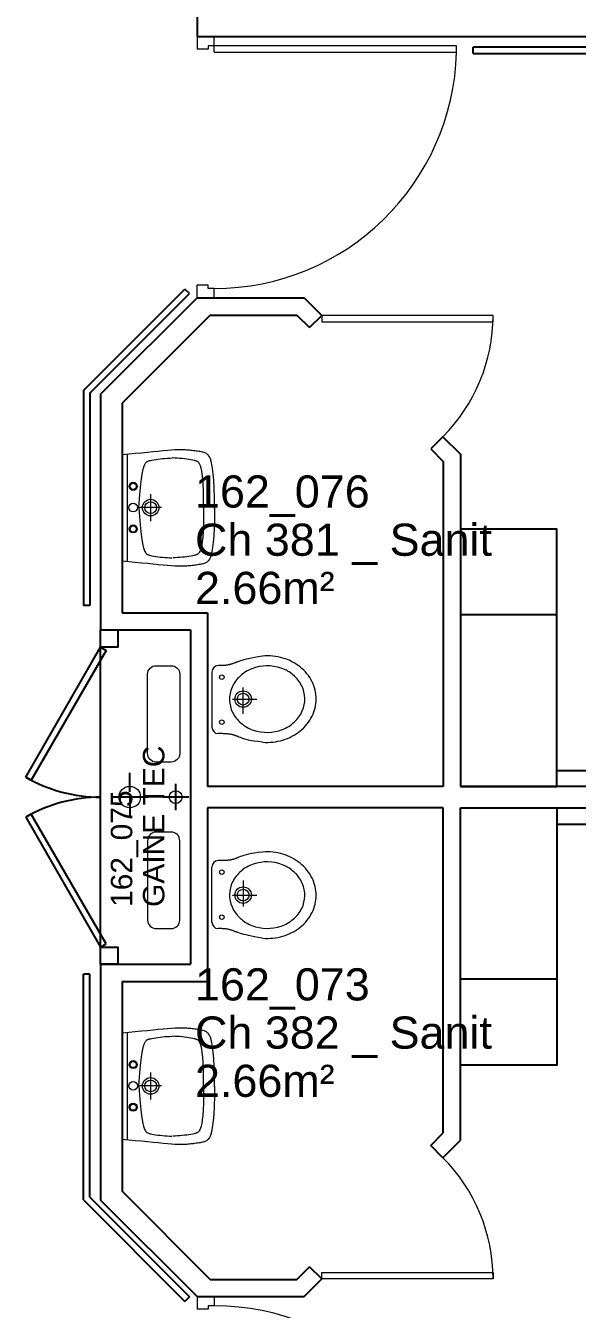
# Model space of a CAD drawing. Header units: metres. Extents: x 143.8 to 210.8, y 45.3 to 115.9.
# Drawn here: x 161.25 to 163.83, y 72.16 to 78.15 of the extents above; entities that cross this region are included whole.
import ezdxf

# ---------------------------------------------------------------- set-up
doc = ezdxf.new("R2010")
doc.units = ezdxf.units.M
doc.header["$LTSCALE"] = 0.6
doc.header["$MEASUREMENT"] = 0
doc.linetypes.add('CONTINU', pattern=[0])
doc.layers.get('0').update_dxf_attribs({"linetype": 'CONTINUOUS'})
for name, color, linetype in [('009 main courant', 181, 'CONTINUOUS'), ('A_AGENC', 204, 'CONTINUOUS'), ('A_EQMP', 142, 'CONTINUOUS'), ('A_Etiqu_Gaine', 8, 'CONTINUOUS'), ('A_Etiqu_Gaine_code', 8, 'CONTINUOUS'), ('A_Etiqu_Local', 8, 'CONTINUOUS'), ('A_MUR_CLOIS', 8, 'CONTINU')]:
    doc.layers.add(name, color=color, linetype=linetype)
doc.layers.add('A_PORTE', color=8, linetype='CONTINU', lineweight=0)
doc.layers.add('A_SANI', color=5, linetype='CONTINU', lineweight=0)
doc.styles.add('Attribut', font='arial.ttf')

# ---------------------------------------------------------------- blocks, each defined once
blk = doc.blocks.new('A_Etiqu_Local')
at = {"style": 'Attribut', "flags": 1}
for tag, p in [('CODE_HOPITAL', (-0.4463, 1.632)), ('CODE_SITE', (-0.4463, 1.407)), ('CODE_BATIMENT', (-0.4463, 1.182)), ('CODE_SECTEUR', (-0.4463, 0.957)), ('CODE_ETAGE', (-0.4463, 0.732)), ('NOM_NORMALISE', (-0.4463, -0.843)), ('SECTEUR_ACTIVITE', (-0.4463, -1.068)), ('SOUS_SECTEUR_ACTIVITE', (-0.4463, -1.293)), ('VOLUME', (-0.4463, -1.518)), ('SERVICE', (-0.4463, -1.743)), ('CODE_UG', (-0.4463, -1.968)), ('CODE_UA', (-0.4463, -2.193)), ('CODE_POLE', (-0.4463, -2.418)), ('OCCUPANT_EXTERNE', (-0.4463, -2.643)), ('DISPONIBILITE', (-0.4463, -2.868)), ('ACCES_HANDICAPES', (-0.4463, -3.093)), ('NATURE_SOL', (-0.4463, -3.318)), ('RISQUE_LABORATOIRE', (-0.4463, -3.543)), ('AMIANTE', (-0.4463, -3.768))]:
    blk.add_attdef(tag, p, '', height=0.15, dxfattribs=at)
at = {"layer": 'A_Etiqu_Local', "style": 'Attribut'}
for tag, p in [('CODE_PIECE', (-0.4463, 0.282)), ('NOM_USAGE', (-0.4463, 0.057)), ('SURFACE', (-0.4463, -0.168))]:
    blk.add_attdef(tag, p, '', height=0.15, dxfattribs=at)
blk = doc.blocks.new('A_Etiqu_Gaine')
at = {"style": 'Attribut', "flags": 1}
for tag, p in [('CODE_HOPITAL', (-0.4323, 0.8651)), ('CODE_SITE', (-0.4323, 0.7151)), ('CODE_BATIMENT', (-0.4323, 0.5651)), ('CODE_SECTEUR', (-0.4323, 0.4151)), ('CODE_ETAGE', (-0.4323, 0.2651)), ('NOM_NORMALISE', (-0.4323, -0.3349)), ('SECTEUR_ACTIVITE', (-0.4323, -0.4849)), ('SOUS_SECTEUR_ACTIVITE', (-0.4323, -0.6349)), ('SURFACE', (-0.4323, -0.7849)), ('CODE_UG', (-0.4323, -0.9349)), ('CODE_POLE', (-0.4323, -1.0849)), ('AMIANTE', (-0.4323, -1.2349))]:
    blk.add_attdef(tag, p, '', height=0.1, dxfattribs=at)
at = {"layer": 'A_Etiqu_Gaine', "style": 'Attribut'}
blk.add_attdef('NOM_USAGE', (-0.4323, -0.1849), '', height=0.1, dxfattribs=at)
at = {"layer": 'A_Etiqu_Gaine_code', "style": 'Attribut'}
blk.add_attdef('CODE_PIECE', (-0.4323, -0.0349), '', height=0.1, dxfattribs=at)

msp = doc.modelspace()

# ---------------------------------------------------------------- linework, layer by layer
at = {"layer": '009 main courant', "color": 8, "linetype": 'Continuous'}
for p, q in [((163.3399, 78.0167), (163.3399, 78.0467)), ((161.5199, 76.4442), (161.9933, 76.9177)), ((162.0145, 76.8965), (161.9933, 76.9177)), ((161.5499, 76.4318), (162.0145, 76.8965)), ((161.5199, 76.4442), (161.5199, 75.4408)), ((161.5499, 76.4318), (161.5499, 75.4408)), ((161.5499, 75.4409), (161.5199, 75.4408)), ((161.5499, 73.72), (161.5199, 73.7201)), ((161.5199, 72.6666), (161.5199, 73.7201)), ((161.5499, 72.6791), (161.5499, 73.7201)), ((161.5199, 72.6666), (161.9933, 72.1932)), ((161.5499, 72.6791), (162.0145, 72.2144)), ((162.0145, 72.2144), (161.9933, 72.1932))]:
    msp.add_line(p, q, dxfattribs=at)
msp.add_lwpolyline([(163.3399, 78.0167), (166.2848, 78.0167), (166.2848, 78.0467), (163.3399, 78.0467)], dxfattribs=at)
at = {"layer": 'A_AGENC', "color": 8, "linetype": 'Continuous'}
for p, q in [((161.2499, 74.6402), (161.5999, 75.2465)), ((161.5999, 75.2465), (161.6258, 75.2315)), ((161.6258, 75.2315), (161.2758, 74.6252)), ((161.2758, 74.6252), (161.2499, 74.6402)), ((161.2758, 74.4677), (161.2499, 74.4527)), ((161.6258, 73.8615), (161.2758, 74.4677)), ((161.2499, 74.4527), (161.5999, 73.8465)), ((161.5999, 73.8465), (161.6258, 73.8615))]:
    msp.add_line(p, q, dxfattribs=at)
for points in [[(161.5999, 75.3265), (161.6799, 75.3265), (161.6799, 75.2465), (161.5999, 75.2465)], [(161.5999, 73.8465), (161.6799, 73.8465), (161.6799, 73.7665), (161.5999, 73.7665), (161.5999, 75.3265)]]:
    msp.add_lwpolyline(points, dxfattribs=at)
for centre, start, end in [((161.5999, 75.2465), 240.00001, 270), ((161.5999, 73.8465), 90, 120)]:
    msp.add_arc(centre, 0.7, start, end, dxfattribs=at)
at = {"layer": 'A_EQMP', "color": 8, "linetype": 'Continuous'}
for p, q in [((163.7299, 75.3966), (163.2799, 75.3966)), ((161.7361, 74.5716), (161.7361, 74.6595)), ((163.7299, 74.6714), (166.9198, 74.6714)), ((161.9499, 74.6081), (161.9499, 74.4851)), ((161.8239, 74.5466), (161.6482, 74.5466)), ((161.7361, 74.5466), (161.7361, 74.4587)), ((162.0113, 74.5466), (161.8884, 74.5466)), ((163.7299, 74.421), (166.9198, 74.421)), ((163.7299, 73.6965), (163.2799, 73.6965))]:
    msp.add_line(p, q, dxfattribs=at)
for points in [[(163.2799, 74.5966), (163.7299, 74.5966), (163.7299, 75.7966), (163.2799, 75.7966)], [(163.2799, 74.4965), (163.7299, 74.4965), (163.7299, 73.2965), (163.2799, 73.2965)]]:
    msp.add_lwpolyline(points, close=True, dxfattribs=at)
at = {"layer": 'A_MUR_CLOIS', "color": 8, "linetype": 'Continuous'}
for p, q in [((162.0499, 78.1965), (162.0499, 78.0965)), ((162.0499, 78.0965), (166.3748, 78.0965)), ((162.0499, 76.8763), (161.5999, 76.4263)), ((162.0499, 76.8763), (162.5499, 76.8763)), ((162.5499, 76.8763), (162.632, 76.7941)), ((162.1113, 76.7963), (161.6999, 76.3849)), ((162.1113, 76.7963), (162.5167, 76.7963)), ((162.5167, 76.7963), (162.5754, 76.7376)), ((162.632, 76.7941), (162.5754, 76.7376)), ((161.5999, 76.4263), (161.5999, 75.3265)), ((161.6999, 76.3849), (161.6999, 75.4065)), ((163.1977, 76.2284), (163.1411, 76.1719)), ((163.1977, 76.2284), (163.2799, 76.1463)), ((163.1411, 76.1719), (163.1999, 76.1131)), ((163.2799, 76.1463), (163.2799, 74.5965)), ((163.1999, 76.1131), (163.1999, 74.5965)), ((161.6999, 75.4065), (162.0994, 75.4065)), ((162.0994, 75.4065), (162.0994, 74.5965)), ((161.5999, 75.3265), (162.0194, 75.3265)), ((162.0194, 75.3265), (162.0194, 73.7665)), ((163.1999, 74.5965), (162.0994, 74.5965)), ((166.9998, 74.5965), (163.2799, 74.5965)), ((163.1999, 74.4965), (162.0994, 74.4965)), ((162.0994, 74.4965), (162.0994, 73.6865)), ((163.1999, 72.9794), (163.1999, 74.4965)), ((163.2799, 74.4965), (166.9998, 74.4965)), ((163.2799, 72.9463), (163.2799, 74.4965)), ((161.5999, 73.7665), (162.0194, 73.7665)), ((161.5999, 73.7665), (161.5999, 72.6663)), ((161.6999, 73.6865), (162.0994, 73.6865)), ((161.6999, 73.6865), (161.6999, 72.7077)), ((163.1411, 72.9207), (163.1999, 72.9794)), ((163.1977, 72.8641), (163.1411, 72.9207)), ((163.1977, 72.8641), (163.2799, 72.9463)), ((162.0499, 72.2163), (161.5999, 72.6663)), ((162.1113, 72.2963), (161.6999, 72.7077)), ((162.5167, 72.2963), (162.5754, 72.355)), ((162.632, 72.2984), (162.5754, 72.355)), ((162.1113, 72.2963), (162.5167, 72.2963)), ((162.5499, 72.2163), (162.632, 72.2984)), ((162.0499, 72.2163), (162.5499, 72.2163))]:
    msp.add_line(p, q, dxfattribs=at)
at = {"layer": 'A_PORTE', "color": 8, "linetype": 'Continuous'}
for p, q in [((162.0499, 78.096), (162.1299, 78.096)), ((162.0499, 78.096), (162.0499, 78.0362)), ((163.2615, 78.0522), (162.1021, 78.0522)), ((162.1021, 78.0522), (162.1021, 78.0362)), ((162.1299, 78.0222), (162.1299, 78.096)), ((163.2615, 78.0222), (163.2615, 78.0522)), ((162.1021, 78.0362), (162.0499, 78.0362)), ((162.1299, 78.0222), (163.2615, 78.0222)), ((162.1021, 76.9362), (162.0499, 76.9362)), ((162.0499, 76.8763), (162.0499, 76.9362)), ((162.1021, 76.9202), (162.1021, 76.9362)), ((162.1299, 76.9202), (162.1021, 76.9202)), ((162.1299, 76.8763), (162.1299, 76.9202)), ((162.0499, 76.8763), (162.1299, 76.8763)), ((162.0499, 72.2163), (162.1299, 72.2163)), ((162.0499, 72.2163), (162.0499, 72.1564)), ((162.1299, 72.2163), (162.1299, 72.1724)), ((162.1021, 72.1564), (162.0499, 72.1564)), ((162.1299, 72.1724), (162.1021, 72.1724)), ((162.1021, 72.1724), (162.1021, 72.1564))]:
    msp.add_line(p, q, dxfattribs=at)
for points in [[(162.632, 76.7641), (163.432, 76.7641), (163.432, 76.7941), (162.632, 76.7941)], [(162.632, 72.3284), (163.432, 72.3284), (163.432, 72.2984), (162.632, 72.2984)]]:
    msp.add_lwpolyline(points, close=True, dxfattribs=at)
for centre, radius, start, end in [((162.1299, 78.0522), 1.132, 270, 358.48138), ((162.632, 76.7941), 0.8, 314.99999, 0), ((162.632, 72.2984), 0.8, 0, 45.00001), ((162.1299, 71.0404), 1.132, 1.51862, 90)]:
    msp.add_arc(centre, radius, start, end, dxfattribs=at)
at = {"layer": 'A_SANI', "color": 8, "linetype": 'Continuous'}
for p, q in [((161.7313, 76.1464), (161.6999, 76.1433)), ((161.6999, 75.648), (161.6999, 76.1433)), ((161.7248, 75.648), (161.7248, 76.1433)), ((161.7616, 76.1494), (161.7313, 76.1464)), ((161.7906, 76.1524), (161.7616, 76.1494)), ((161.8183, 76.1552), (161.7906, 76.1524)), ((161.8444, 76.1578), (161.8183, 76.1552)), ((161.8688, 76.1601), (161.8444, 76.1578)), ((161.8915, 76.1622), (161.8688, 76.1601)), ((161.9121, 76.164), (161.8915, 76.1622)), ((161.9307, 76.1655), (161.9121, 76.164)), ((161.9471, 76.1666), (161.9307, 76.1655)), ((161.9544, 76.1669), (161.9471, 76.1666)), ((161.9612, 76.1672), (161.9544, 76.1669)), ((161.9676, 76.1674), (161.9612, 76.1672)), ((161.9736, 76.1674), (161.9676, 76.1674)), ((161.9794, 76.1674), (161.9736, 76.1674)), ((161.9851, 76.1673), (161.9794, 76.1674)), ((161.9907, 76.1671), (161.9851, 76.1673)), ((161.9963, 76.1668), (161.9907, 76.1671)), ((162.002, 76.1664), (161.9963, 76.1668)), ((162.0079, 76.1659), (162.002, 76.1664)), ((162.0141, 76.1654), (162.0079, 76.1659)), ((162.0205, 76.1648), (162.0141, 76.1654)), ((162.027, 76.1641), (162.0205, 76.1648)), ((162.0336, 76.1633), (162.027, 76.1641)), ((162.0401, 76.1625), (162.0336, 76.1633)), ((162.0466, 76.1617), (162.0401, 76.1625)), ((162.0528, 76.1607), (162.0466, 76.1617)), ((162.0589, 76.1598), (162.0528, 76.1607)), ((162.0646, 76.1588), (162.0589, 76.1598)), ((162.0699, 76.1578), (162.0646, 76.1588)), ((162.0748, 76.1567), (162.0699, 76.1578)), ((162.0792, 76.1556), (162.0748, 76.1567)), ((162.0832, 76.1543), (162.0792, 76.1556)), ((162.0869, 76.153), (162.0832, 76.1543)), ((162.0903, 76.1515), (162.0869, 76.153)), ((162.0934, 76.1498), (162.0903, 76.1515)), ((162.0962, 76.1479), (162.0934, 76.1498)), ((162.0989, 76.1458), (162.0962, 76.1479)), ((162.1014, 76.1434), (162.0989, 76.1458)), ((162.1038, 76.1406), (162.1014, 76.1434)), ((162.1083, 76.134), (162.1038, 76.1406)), ((162.1125, 76.1253), (162.1083, 76.134)), ((162.1163, 76.1138), (162.1125, 76.1253)), ((162.1198, 76.0987), (162.1163, 76.1138)), ((162.1229, 76.0794), (162.1198, 76.0987)), ((162.1256, 76.0551), (162.1229, 76.0794)), ((162.1278, 76.0251), (162.1256, 76.0551)), ((162.1295, 75.9887), (162.1278, 76.0251)), ((161.8334, 75.9609), (161.8334, 75.8344)), ((162.1308, 75.9451), (162.1295, 75.9887)), ((161.8845, 75.8976), (161.7823, 75.8976)), ((162.1316, 75.8937), (162.1308, 75.9451)), ((162.1316, 75.8976), (162.1308, 75.8462)), ((162.1308, 75.8462), (162.1295, 75.8027)), ((162.1295, 75.8027), (162.1278, 75.7662)), ((162.1256, 75.7362), (162.1229, 75.7119)), ((162.1278, 75.7662), (162.1256, 75.7362)), ((162.1083, 75.6573), (162.1038, 75.6507)), ((162.1125, 75.666), (162.1083, 75.6573)), ((162.1163, 75.6776), (162.1125, 75.666)), ((162.1198, 75.6926), (162.1163, 75.6776)), ((162.1229, 75.7119), (162.1198, 75.6926)), ((161.7313, 75.6449), (161.6999, 75.648)), ((161.7616, 75.6419), (161.7313, 75.6449)), ((161.7906, 75.6389), (161.7616, 75.6419)), ((161.8183, 75.6362), (161.7906, 75.6389)), ((161.8444, 75.6336), (161.8183, 75.6362)), ((161.8688, 75.6312), (161.8444, 75.6336)), ((161.8915, 75.6291), (161.8688, 75.6312)), ((161.9121, 75.6273), (161.8915, 75.6291)), ((161.9307, 75.6258), (161.9121, 75.6273)), ((161.9471, 75.6248), (161.9307, 75.6258)), ((161.9544, 75.6244), (161.9471, 75.6248)), ((161.9612, 75.6241), (161.9544, 75.6244)), ((161.9676, 75.624), (161.9612, 75.6241)), ((161.9736, 75.6239), (161.9676, 75.624)), ((161.9794, 75.6239), (161.9736, 75.6239)), ((161.9851, 75.624), (161.9794, 75.6239)), ((161.9907, 75.6242), (161.9851, 75.624)), ((161.9963, 75.6245), (161.9907, 75.6242)), ((162.002, 75.6249), (161.9963, 75.6245)), ((162.0079, 75.6254), (162.002, 75.6249)), ((162.0141, 75.6259), (162.0079, 75.6254)), ((162.0205, 75.6265), (162.0141, 75.6259)), ((162.027, 75.6272), (162.0205, 75.6265)), ((162.0336, 75.628), (162.027, 75.6272)), ((162.0401, 75.6288), (162.0336, 75.628)), ((162.0466, 75.6297), (162.0401, 75.6288)), ((162.0528, 75.6306), (162.0466, 75.6297)), ((162.0589, 75.6315), (162.0528, 75.6306)), ((162.0646, 75.6325), (162.0589, 75.6315)), ((162.0699, 75.6336), (162.0646, 75.6325)), ((162.0748, 75.6346), (162.0699, 75.6336)), ((162.0792, 75.6358), (162.0748, 75.6346)), ((162.0832, 75.637), (162.0792, 75.6358)), ((162.0869, 75.6383), (162.0832, 75.637)), ((162.0903, 75.6398), (162.0869, 75.6383)), ((162.0934, 75.6415), (162.0903, 75.6398)), ((162.0962, 75.6434), (162.0934, 75.6415)), ((162.0989, 75.6455), (162.0962, 75.6434)), ((162.1014, 75.648), (162.0989, 75.6455)), ((162.1038, 75.6507), (162.1014, 75.648)), ((162.1194, 75.1301), (162.1194, 74.8729)), ((162.1514, 75.1602), (162.1482, 75.16)), ((162.2652, 74.9355), (162.2652, 75.0576)), ((162.2163, 75.0039), (162.3286, 75.0039)), ((162.1514, 74.8428), (162.1482, 74.8429)), ((162.1194, 73.9631), (162.1194, 74.2202)), ((162.1514, 74.2503), (162.1482, 74.2502)), ((162.2652, 74.1576), (162.2652, 74.0355)), ((162.2163, 74.0892), (162.3286, 74.0892)), ((162.1514, 73.933), (162.1482, 73.9331)), ((161.7313, 73.4478), (161.6999, 73.4447)), ((161.6999, 72.9494), (161.6999, 73.4447)), ((161.7248, 72.9494), (161.7248, 73.4447)), ((161.7616, 73.4509), (161.7313, 73.4478)), ((161.7906, 73.4538), (161.7616, 73.4509)), ((161.8183, 73.4566), (161.7906, 73.4538)), ((161.8444, 73.4592), (161.8183, 73.4566)), ((161.8688, 73.4615), (161.8444, 73.4592)), ((161.8915, 73.4636), (161.8688, 73.4615)), ((161.9121, 73.4654), (161.8915, 73.4636)), ((161.9307, 73.4669), (161.9121, 73.4654)), ((161.9471, 73.468), (161.9307, 73.4669)), ((161.9544, 73.4683), (161.9471, 73.468)), ((161.9612, 73.4686), (161.9544, 73.4683)), ((161.9676, 73.4688), (161.9612, 73.4686)), ((161.9736, 73.4688), (161.9676, 73.4688)), ((161.9794, 73.4688), (161.9736, 73.4688)), ((161.9851, 73.4687), (161.9794, 73.4688)), ((161.9907, 73.4685), (161.9851, 73.4687)), ((161.9963, 73.4682), (161.9907, 73.4685)), ((162.002, 73.4678), (161.9963, 73.4682)), ((162.0079, 73.4673), (162.002, 73.4678)), ((162.0141, 73.4668), (162.0079, 73.4673)), ((162.0205, 73.4662), (162.0141, 73.4668)), ((162.027, 73.4655), (162.0205, 73.4662)), ((162.0336, 73.4647), (162.027, 73.4655)), ((162.0401, 73.4639), (162.0336, 73.4647)), ((162.0466, 73.4631), (162.0401, 73.4639)), ((162.0528, 73.4621), (162.0466, 73.4631)), ((162.0589, 73.4612), (162.0528, 73.4621)), ((162.0646, 73.4602), (162.0589, 73.4612)), ((162.0699, 73.4592), (162.0646, 73.4602)), ((162.0748, 73.4581), (162.0699, 73.4592)), ((162.0792, 73.457), (162.0748, 73.4581)), ((162.0832, 73.4557), (162.0792, 73.457)), ((162.0869, 73.4544), (162.0832, 73.4557)), ((162.0903, 73.4529), (162.0869, 73.4544)), ((162.0934, 73.4512), (162.0903, 73.4529)), ((162.0962, 73.4493), (162.0934, 73.4512)), ((162.0989, 73.4472), (162.0962, 73.4493)), ((162.1014, 73.4448), (162.0989, 73.4472)), ((162.1038, 73.442), (162.1014, 73.4448)), ((162.1083, 73.4354), (162.1038, 73.442)), ((162.1125, 73.4267), (162.1083, 73.4354)), ((162.1163, 73.4152), (162.1125, 73.4267)), ((162.1198, 73.4001), (162.1163, 73.4152)), ((162.1229, 73.3808), (162.1198, 73.4001)), ((162.1256, 73.3565), (162.1229, 73.3808)), ((162.1278, 73.3265), (162.1256, 73.3565)), ((162.1295, 73.2901), (162.1278, 73.3265)), ((161.8334, 73.2623), (161.8334, 73.1358)), ((162.1308, 73.2465), (162.1295, 73.2901)), ((162.1316, 73.1951), (162.1308, 73.2465)), ((161.8845, 73.199), (161.7823, 73.199)), ((162.1308, 73.1476), (162.1295, 73.1041)), ((162.1316, 73.199), (162.1308, 73.1476)), ((162.1295, 73.1041), (162.1278, 73.0676)), ((162.1256, 73.0376), (162.1229, 73.0133)), ((162.1278, 73.0676), (162.1256, 73.0376)), ((162.1125, 72.9674), (162.1083, 72.9587)), ((162.1163, 72.979), (162.1125, 72.9674)), ((162.1198, 72.994), (162.1163, 72.979)), ((162.1229, 73.0133), (162.1198, 72.994)), ((161.7313, 72.9463), (161.6999, 72.9494)), ((161.7616, 72.9433), (161.7313, 72.9463)), ((161.7906, 72.9404), (161.7616, 72.9433)), ((161.8183, 72.9376), (161.7906, 72.9404)), ((161.8444, 72.935), (161.8183, 72.9376)), ((161.8688, 72.9326), (161.8444, 72.935)), ((161.8915, 72.9305), (161.8688, 72.9326)), ((161.9121, 72.9287), (161.8915, 72.9305)), ((161.9307, 72.9272), (161.9121, 72.9287)), ((161.9471, 72.9262), (161.9307, 72.9272)), ((161.9544, 72.9258), (161.9471, 72.9262)), ((161.9612, 72.9255), (161.9544, 72.9258)), ((161.9676, 72.9254), (161.9612, 72.9255)), ((161.9736, 72.9253), (161.9676, 72.9254)), ((161.9794, 72.9253), (161.9736, 72.9253)), ((161.9851, 72.9254), (161.9794, 72.9253)), ((161.9907, 72.9256), (161.9851, 72.9254)), ((161.9963, 72.9259), (161.9907, 72.9256)), ((162.002, 72.9263), (161.9963, 72.9259)), ((162.0079, 72.9268), (162.002, 72.9263)), ((162.0141, 72.9273), (162.0079, 72.9268)), ((162.0205, 72.928), (162.0141, 72.9273)), ((162.027, 72.9286), (162.0205, 72.928)), ((162.0336, 72.9294), (162.027, 72.9286)), ((162.0401, 72.9302), (162.0336, 72.9294)), ((162.0466, 72.9311), (162.0401, 72.9302)), ((162.0528, 72.932), (162.0466, 72.9311)), ((162.0589, 72.933), (162.0528, 72.932)), ((162.0646, 72.934), (162.0589, 72.933)), ((162.0699, 72.935), (162.0646, 72.934)), ((162.0748, 72.9361), (162.0699, 72.935)), ((162.0792, 72.9372), (162.0748, 72.9361)), ((162.0832, 72.9384), (162.0792, 72.9372)), ((162.0869, 72.9397), (162.0832, 72.9384)), ((162.0903, 72.9412), (162.0869, 72.9397)), ((162.0934, 72.9429), (162.0903, 72.9412)), ((162.0962, 72.9448), (162.0934, 72.9429)), ((162.0989, 72.947), (162.0962, 72.9448)), ((162.1014, 72.9494), (162.0989, 72.947)), ((162.1038, 72.9521), (162.1014, 72.9494)), ((162.1083, 72.9587), (162.1038, 72.9521))]:
    msp.add_line(p, q, dxfattribs=at)
for points in [[(161.7787, 75.8945), (161.7817, 75.9385), (161.7846, 75.9757), (161.7875, 76.0068), (161.7904, 76.0324), (161.7933, 76.0532), (161.7963, 76.0696), (161.7993, 76.0824), (161.8024, 76.0921), (161.8056, 76.0993), (161.809, 76.1047), (161.809, 76.1047), (161.8107, 76.1069), (161.8124, 76.1088), (161.8143, 76.1105), (161.8163, 76.112), (161.8184, 76.1133), (161.8207, 76.1144), (161.8232, 76.1154), (161.8258, 76.1163), (161.8288, 76.1171), (161.832, 76.1179), (161.832, 76.1179), (161.8393, 76.1195), (161.8477, 76.1211), (161.857, 76.1226), (161.867, 76.124), (161.8776, 76.1253), (161.8887, 76.1265), (161.9001, 76.1275), (161.9116, 76.1283), (161.9231, 76.1289), (161.9345, 76.1293)], [(162.0807, 75.8945), (162.0803, 75.9385), (162.0795, 75.9757), (162.0782, 76.0068), (162.0765, 76.0324), (162.0744, 76.0532), (162.072, 76.0696), (162.0693, 76.0824), (162.0664, 76.0921), (162.0633, 76.0993), (162.06, 76.1047), (162.06, 76.1047), (162.0582, 76.1069), (162.0565, 76.1088), (162.0546, 76.1105), (162.0526, 76.112), (162.0505, 76.1133), (162.0482, 76.1144), (162.0458, 76.1154), (162.0431, 76.1163), (162.0401, 76.1171), (162.0369, 76.1179), (162.0369, 76.1179), (162.0296, 76.1195), (162.0212, 76.1211), (162.0119, 76.1226), (162.0019, 76.124), (161.9913, 76.1253), (161.9802, 76.1265), (161.9688, 76.1275), (161.9573, 76.1283), (161.9458, 76.1289), (161.9344, 76.1293)], [(161.7787, 75.8979), (161.7817, 75.8539), (161.7846, 75.8167), (161.7875, 75.7856), (161.7904, 75.7599), (161.7933, 75.7392), (161.7963, 75.7228), (161.7993, 75.71), (161.8024, 75.7003), (161.8056, 75.6931), (161.809, 75.6877), (161.809, 75.6877), (161.8107, 75.6855), (161.8124, 75.6835), (161.8143, 75.6819), (161.8163, 75.6804), (161.8184, 75.6791), (161.8207, 75.678), (161.8232, 75.677), (161.8258, 75.6761), (161.8288, 75.6753), (161.832, 75.6745), (161.832, 75.6745), (161.8393, 75.6729), (161.8477, 75.6713), (161.8569, 75.6698), (161.8669, 75.6684), (161.8774, 75.6671), (161.8882, 75.6659), (161.8993, 75.6649), (161.9105, 75.6641), (161.9215, 75.6635), (161.9323, 75.6632)], [(162.0807, 75.8979), (162.0803, 75.8539), (162.0795, 75.8167), (162.0782, 75.7856), (162.0765, 75.7599), (162.0744, 75.7392), (162.072, 75.7228), (162.0693, 75.71), (162.0664, 75.7003), (162.0633, 75.6931), (162.06, 75.6877), (162.06, 75.6877), (162.0582, 75.6855), (162.0565, 75.6835), (162.0546, 75.6819), (162.0526, 75.6804), (162.0505, 75.6791), (162.0482, 75.678), (162.0458, 75.677), (162.0431, 75.6761), (162.0401, 75.6753), (162.0369, 75.6745), (162.0369, 75.6745), (162.0296, 75.6729), (162.0212, 75.6713), (162.012, 75.6698), (162.0021, 75.6684), (161.9916, 75.6671), (161.9807, 75.6659), (161.9696, 75.6649), (161.9584, 75.6641), (161.9474, 75.6635), (161.9366, 75.6632)], [(162.3555, 75.2041), (162.3361, 75.2012), (162.319, 75.1983), (162.3038, 75.1954), (162.2904, 75.1926), (162.2788, 75.1899), (162.2687, 75.1872), (162.2599, 75.1847), (162.2523, 75.1823), (162.2457, 75.1801), (162.2399, 75.1781), (162.2399, 75.1781), (162.2373, 75.1771), (162.2349, 75.1762), (162.2326, 75.1753), (162.2303, 75.1745), (162.2282, 75.1737), (162.2261, 75.1729), (162.224, 75.1721), (162.222, 75.1714), (162.2199, 75.1707), (162.2179, 75.1699), (162.2179, 75.1699), (162.2157, 75.1692), (162.2136, 75.1685), (162.2113, 75.1677), (162.2091, 75.167), (162.2068, 75.1664), (162.2045, 75.1657), (162.2023, 75.1651), (162.2, 75.1645), (162.1977, 75.1639), (162.1955, 75.1634), (162.1955, 75.1634), (162.191, 75.1625), (162.1867, 75.1618), (162.1824, 75.1613), (162.1781, 75.1609), (162.1739, 75.1606), (162.1696, 75.1604), (162.1652, 75.1602), (162.1607, 75.1602), (162.1561, 75.1602), (162.1514, 75.1602)], [(162.3555, 74.8037), (162.3361, 74.8054), (162.319, 74.8075), (162.3038, 74.8099), (162.2904, 74.8126), (162.2788, 74.8154), (162.2687, 74.8184), (162.2599, 74.8213), (162.2523, 74.8241), (162.2457, 74.8268), (162.2399, 74.8292), (162.2399, 74.8292), (162.2373, 74.8303), (162.2349, 74.8313), (162.2326, 74.8323), (162.2303, 74.8332), (162.2282, 74.834), (162.2261, 74.8347), (162.224, 74.8354), (162.222, 74.8361), (162.2199, 74.8367), (162.2179, 74.8373), (162.2179, 74.8373), (162.2157, 74.8378), (162.2136, 74.8383), (162.2113, 74.8388), (162.2091, 74.8392), (162.2068, 74.8396), (162.2045, 74.84), (162.2023, 74.8403), (162.2, 74.8406), (162.1977, 74.8409), (162.1955, 74.8411), (162.1955, 74.8411), (162.191, 74.8416), (162.1867, 74.8419), (162.1824, 74.8422), (162.1781, 74.8424), (162.1739, 74.8426), (162.1696, 74.8427), (162.1652, 74.8427), (162.1607, 74.8428), (162.1561, 74.8428), (162.1514, 74.8428)], [(162.3555, 74.2894), (162.3361, 74.2877), (162.319, 74.2856), (162.3038, 74.2832), (162.2904, 74.2805), (162.2788, 74.2777), (162.2687, 74.2748), (162.2599, 74.2718), (162.2523, 74.269), (162.2457, 74.2663), (162.2399, 74.2639), (162.2399, 74.2639), (162.2373, 74.2628), (162.2349, 74.2618), (162.2326, 74.2608), (162.2303, 74.2599), (162.2282, 74.2591), (162.2261, 74.2584), (162.224, 74.2577), (162.222, 74.257), (162.2199, 74.2564), (162.2179, 74.2558), (162.2179, 74.2558), (162.2157, 74.2553), (162.2136, 74.2548), (162.2113, 74.2543), (162.2091, 74.2539), (162.2068, 74.2535), (162.2045, 74.2531), (162.2023, 74.2528), (162.2, 74.2525), (162.1977, 74.2522), (162.1955, 74.252), (162.1955, 74.252), (162.191, 74.2515), (162.1867, 74.2512), (162.1824, 74.2509), (162.1781, 74.2507), (162.1739, 74.2505), (162.1696, 74.2504), (162.1652, 74.2504), (162.1607, 74.2503), (162.1561, 74.2503), (162.1514, 74.2503)], [(162.3555, 73.889), (162.3361, 73.8919), (162.319, 73.8948), (162.3038, 73.8977), (162.2904, 73.9005), (162.2788, 73.9032), (162.2687, 73.9059), (162.2599, 73.9084), (162.2523, 73.9108), (162.2457, 73.913), (162.2399, 73.9151), (162.2399, 73.9151), (162.2373, 73.916), (162.2349, 73.9169), (162.2326, 73.9178), (162.2303, 73.9186), (162.2282, 73.9194), (162.2261, 73.9202), (162.224, 73.921), (162.222, 73.9217), (162.2199, 73.9225), (162.2179, 73.9232), (162.2179, 73.9232), (162.2157, 73.9239), (162.2136, 73.9246), (162.2113, 73.9254), (162.2091, 73.9261), (162.2068, 73.9267), (162.2045, 73.9274), (162.2023, 73.928), (162.2, 73.9286), (162.1977, 73.9292), (162.1955, 73.9297), (162.1955, 73.9297), (162.191, 73.9306), (162.1867, 73.9313), (162.1824, 73.9318), (162.1781, 73.9323), (162.1739, 73.9325), (162.1696, 73.9327), (162.1652, 73.9329), (162.1607, 73.9329), (162.1561, 73.933), (162.1514, 73.933)], [(161.7787, 73.1959), (161.7817, 73.2399), (161.7846, 73.2771), (161.7875, 73.3082), (161.7904, 73.3338), (161.7933, 73.3546), (161.7963, 73.371), (161.7993, 73.3838), (161.8024, 73.3935), (161.8056, 73.4007), (161.809, 73.4061), (161.809, 73.4061), (161.8107, 73.4083), (161.8124, 73.4103), (161.8143, 73.4119), (161.8163, 73.4134), (161.8184, 73.4147), (161.8207, 73.4158), (161.8232, 73.4168), (161.8258, 73.4177), (161.8288, 73.4185), (161.832, 73.4193), (161.832, 73.4193), (161.8393, 73.4209), (161.8477, 73.4225), (161.857, 73.424), (161.867, 73.4254), (161.8776, 73.4267), (161.8887, 73.4279), (161.9001, 73.4289), (161.9116, 73.4297), (161.9231, 73.4303), (161.9345, 73.4307)], [(162.0807, 73.1959), (162.0803, 73.2399), (162.0795, 73.2771), (162.0782, 73.3082), (162.0765, 73.3338), (162.0744, 73.3546), (162.072, 73.371), (162.0693, 73.3838), (162.0664, 73.3935), (162.0633, 73.4007), (162.06, 73.4061), (162.06, 73.4061), (162.0582, 73.4083), (162.0565, 73.4103), (162.0546, 73.4119), (162.0526, 73.4134), (162.0505, 73.4147), (162.0482, 73.4158), (162.0458, 73.4168), (162.0431, 73.4177), (162.0401, 73.4185), (162.0369, 73.4193), (162.0369, 73.4193), (162.0296, 73.4209), (162.0212, 73.4225), (162.0119, 73.424), (162.0019, 73.4254), (161.9913, 73.4267), (161.9802, 73.4279), (161.9688, 73.4289), (161.9573, 73.4297), (161.9458, 73.4303), (161.9344, 73.4307)], [(161.7787, 73.1993), (161.7817, 73.1553), (161.7846, 73.1181), (161.7875, 73.087), (161.7904, 73.0614), (161.7933, 73.0406), (161.7963, 73.0242), (161.7993, 73.0114), (161.8024, 73.0017), (161.8056, 72.9945), (161.809, 72.9891), (161.809, 72.9891), (161.8107, 72.9869), (161.8124, 72.9849), (161.8143, 72.9833), (161.8163, 72.9818), (161.8184, 72.9805), (161.8207, 72.9794), (161.8232, 72.9784), (161.8258, 72.9775), (161.8288, 72.9767), (161.832, 72.9759), (161.832, 72.9759), (161.8393, 72.9743), (161.8477, 72.9727), (161.8569, 72.9712), (161.8669, 72.9698), (161.8774, 72.9685), (161.8882, 72.9674), (161.8993, 72.9663), (161.9105, 72.9655), (161.9215, 72.9649), (161.9323, 72.9646)], [(162.0807, 73.1993), (162.0803, 73.1553), (162.0795, 73.1181), (162.0782, 73.087), (162.0765, 73.0614), (162.0744, 73.0406), (162.072, 73.0242), (162.0693, 73.0114), (162.0664, 73.0017), (162.0633, 72.9945), (162.06, 72.9891), (162.06, 72.9891), (162.0582, 72.9869), (162.0565, 72.9849), (162.0546, 72.9833), (162.0526, 72.9818), (162.0505, 72.9805), (162.0482, 72.9794), (162.0458, 72.9784), (162.0431, 72.9775), (162.0401, 72.9767), (162.0369, 72.9759), (162.0369, 72.9759), (162.0296, 72.9743), (162.0212, 72.9727), (162.012, 72.9712), (162.0021, 72.9698), (161.9916, 72.9685), (161.9807, 72.9674), (161.9696, 72.9663), (161.9584, 72.9655), (161.9474, 72.9649), (161.9366, 72.9646)]]:
    msp.add_lwpolyline(points, dxfattribs=at)
for points in [[(162.3562, 74.8028, 0.092603), (162.4511, 74.813, 0.097518), (162.5314, 74.8554, 0.107322), (162.5871, 74.9248, 0.116228), (162.606, 75.0049, 0.11669), (162.5871, 75.085, 0.108258), (162.5314, 75.1539, 0.098236), (162.4512, 75.1955, 0.092772), (162.3562, 75.2048, 0.094013)], [(162.3063, 75.1457, 0.093461), (162.2509, 75.1111, 0.102556), (162.2135, 75.059, 0.222888), (162.2159, 74.9421, 0.102556), (162.2555, 74.8916, 0.093461), (162.3122, 74.8593, 0.177237), (162.4487, 74.8622, 0.093461), (162.504, 74.8967, 0.102556), (162.5414, 74.9488, 0.222732), (162.539, 75.0657)], [(162.539, 75.0657, 0.102556), (162.4995, 75.1163, 0.093461), (162.4427, 75.1485, 0.177129), (162.3063, 75.1457)], [(162.3562, 73.8883, 0.092772), (162.4512, 73.8976, 0.098236), (162.5314, 73.9393, 0.108258), (162.5871, 74.0081, 0.11669), (162.606, 74.0882, 0.116228), (162.5871, 74.1683, 0.107322), (162.5314, 74.2378, 0.097518), (162.4511, 74.2801, 0.092603), (162.3562, 74.2903, 0.094447)], [(162.5414, 74.1443, 0.102556), (162.504, 74.1964, 0.093461), (162.4487, 74.231, 0.177232), (162.3122, 74.2338, 0.093461), (162.2555, 74.2016, 0.102556), (162.2159, 74.151, 0.222723), (162.2135, 74.0341, 0.102556), (162.2509, 73.982, 0.093461), (162.3063, 73.9475, 0.177079), (162.4427, 73.9446, 0.093461), (162.4995, 73.9769, 0.102556), (162.539, 74.0274, 0.222835), (162.5414, 74.1443)]]:
    msp.add_lwpolyline(points, format="xyb", dxfattribs=at)
for points in [[(161.8594, 75.16), (161.9294, 75.16, -0.414214), (161.9694, 75.12), (161.9694, 74.75, -0.414214), (161.9294, 74.71), (161.8594, 74.71, -0.414214), (161.8194, 74.75), (161.8194, 75.12, -0.414214)], [(161.8594, 73.9331), (161.9294, 73.9331, 0.414214), (161.9694, 73.9731), (161.9694, 74.3431, 0.414214), (161.9294, 74.3831), (161.8594, 74.3831, 0.414214), (161.8194, 74.3431), (161.8194, 73.9731, 0.414213)]]:
    msp.add_lwpolyline(points, format="xyb", close=True, dxfattribs=at)
for centre, radius in [((161.7519, 75.9971), 0.0189), ((161.7519, 75.9971), 0.0144), ((161.7519, 75.8976), 0.0204), ((161.8334, 75.8976), 0.0387), ((161.8334, 75.8976), 0.0274), ((161.7519, 75.7981), 0.0189), ((161.7519, 75.7981), 0.0144), ((162.1655, 75.1064), 0.0105), ((162.2652, 75.0039), 0.0383), ((162.2652, 75.0039), 0.0276), ((162.1655, 74.8965), 0.0105), ((161.7361, 74.5466), 0.05), ((161.9499, 74.5466), 0.03), ((162.1655, 74.1966), 0.0105), ((162.2652, 74.0892), 0.0383), ((162.2652, 74.0892), 0.0276), ((162.1655, 73.9867), 0.0105), ((161.7519, 73.2985), 0.0189), ((161.7519, 73.2985), 0.0144), ((161.7519, 73.199), 0.0204), ((161.8334, 73.199), 0.0387), ((161.8334, 73.199), 0.0274), ((161.7519, 73.0995), 0.0189), ((161.7519, 73.0995), 0.0144)]:
    msp.add_circle(centre, radius, dxfattribs=at)
for centre, start, end in [((162.1494, 75.1301), 92.1835, 180.00001), ((162.1494, 74.8729), 180.00001, 267.81647), ((162.1494, 74.2202), 92.18352, 180.00001), ((162.1494, 73.9631), 180.00001, 267.81647)]:
    msp.add_arc(centre, 0.03, start, end, dxfattribs=at)

# ---------------------------------------------------------------- block references
at = {"layer": 'A_Etiqu_Gaine', "color": 8}
ref = msp.add_blockref('A_Etiqu_Gaine', (161.7126, 74.4664), dxfattribs=dict(at, rotation=90))
ref.add_attrib('CODE_PIECE', '162_075', (161.7475, 74.0341), dxfattribs={"layer": 'A_Etiqu_Gaine_code', "height": 0.1, "rotation": 90, "style": 'Attribut'})
ref.add_attrib('NOM_USAGE', 'GAINE TEC', (161.8975, 74.0341), dxfattribs={"height": 0.1, "rotation": 90, "style": 'Attribut'})
at = {"layer": 'A_Etiqu_Local', "color": 8}
ref = msp.add_blockref('A_Etiqu_Local', (162.4869, 75.6158), dxfattribs=at)
ref.add_attrib('CODE_PIECE', '162_076', (162.0405, 75.8978), dxfattribs={"height": 0.15, "style": 'Attribut'})
ref.add_attrib('NOM_USAGE', 'Ch 381 _ Sanit', (162.0405, 75.6728), dxfattribs={"height": 0.15, "style": 'Attribut'})
ref.add_attrib('SURFACE', '2.66m²', (162.0405, 75.4478), dxfattribs={"height": 0.15, "style": 'Attribut'})
ref = msp.add_blockref('A_Etiqu_Local', (162.4869, 73.3158), dxfattribs=at)
ref.add_attrib('CODE_PIECE', '162_073', (162.0405, 73.5978), dxfattribs={"height": 0.15, "style": 'Attribut'})
ref.add_attrib('NOM_USAGE', 'Ch 382 _ Sanit', (162.0405, 73.3728), dxfattribs={"height": 0.15, "style": 'Attribut'})
ref.add_attrib('SURFACE', '2.66m²', (162.0405, 73.1478), dxfattribs={"height": 0.15, "style": 'Attribut'})

doc.saveas('drawing.dxf')
